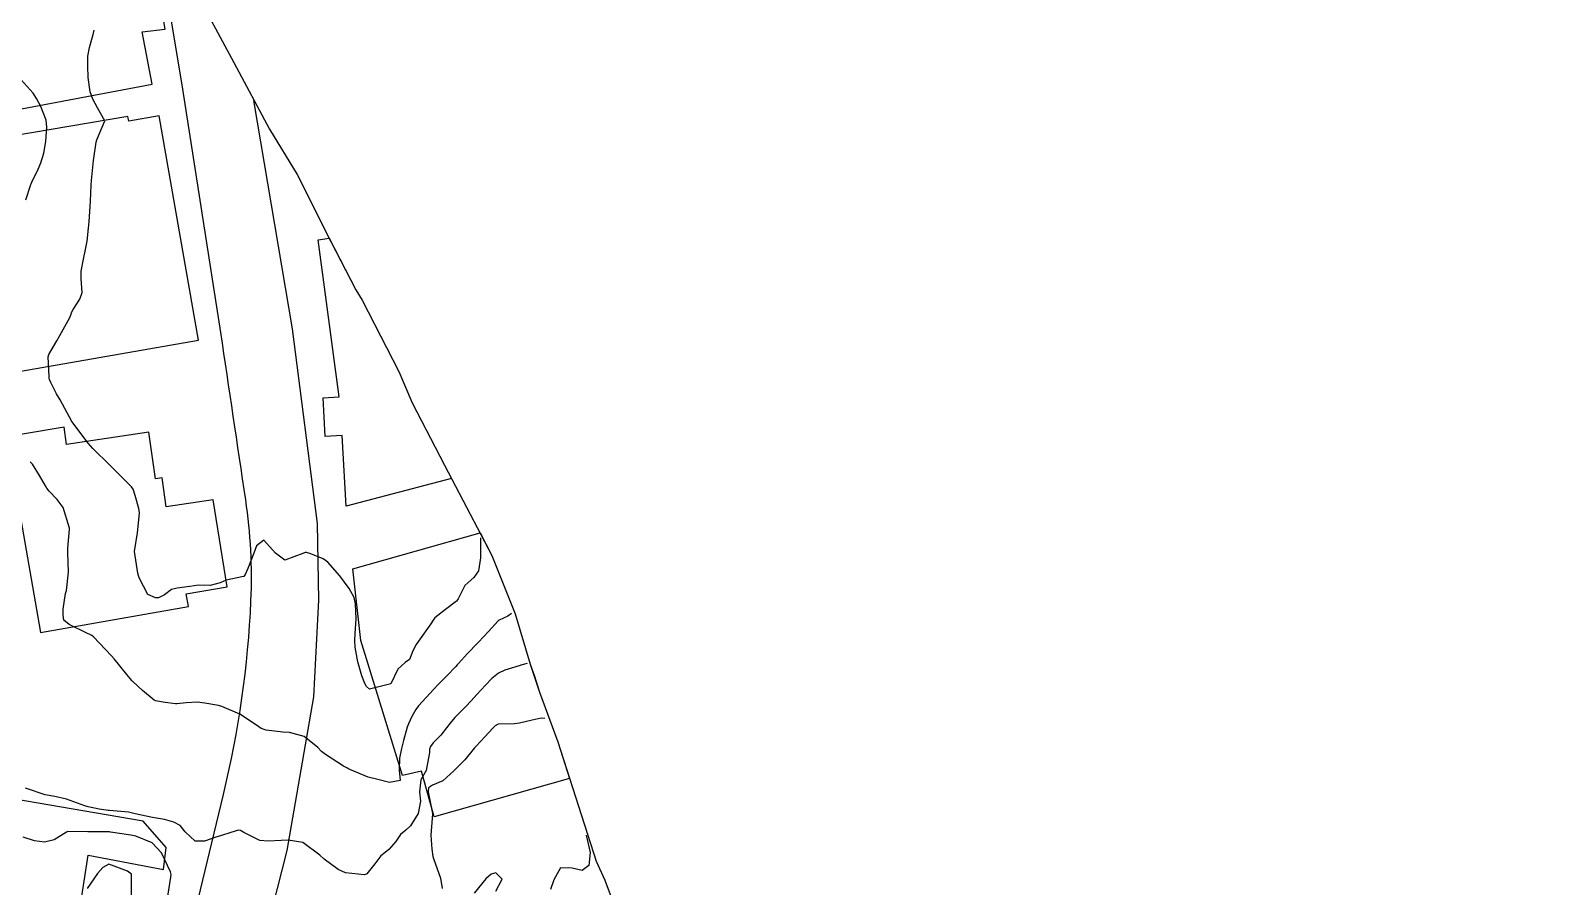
# Model space of a CAD drawing. Header units: metres. Extents: x 318500 to 325275, y 7408834 to 7428799.
# Drawn here: x 323362 to 323504.3, y 7421225 to 7421304.6 of the extents above; entities that cross this region are included whole.
import ezdxf

# ---------------------------------------------------------------- set-up
doc = ezdxf.new("R2010")
doc.units = ezdxf.units.M
doc.header["$MEASUREMENT"] = 0
for name, color, linetype in [('Area', 45, 'Continuous'), ('Curvas de Nivel 1m', 11, 'Continuous'), ('Curvas de Nivel 5m', 15, 'Continuous'), ('Edificações', 30, 'Continuous'), ('Vias Primárias', 230, 'Continuous')]:
    doc.layers.add(name, color=color, linetype=linetype)

msp = doc.modelspace()

# ---------------------------------------------------------------- linework, layer by layer
at = {"layer": 'Area'}
msp.add_lwpolyline([(323378.38, 7421306.3), (323380.9, 7421301.6), (323384.22, 7421295.4), (323386.8, 7421291.18), (323389.93, 7421284.95), (323392.27, 7421280.46), (323392.85, 7421279.49), (323396.25, 7421272.88), (323397.5, 7421269.94), (323400.52, 7421264.16), (323401.52, 7421262.21), (323404.91, 7421255.75), (323407.09, 7421250.34), (323408.46, 7421245.66), (323408.87, 7421244.54), (323409.35, 7421243.06), (323411.04, 7421238.44), (323414.61, 7421227.33), (323415.42, 7421225.57), (323420.38, 7421212.26)], dxfattribs=at)
at = {"layer": 'Curvas de Nivel 1m', "flags": 128}
for points, elevation in [([(323403.85, 7421257.41), (323403.85, 7421255.54), (323403.67, 7421254.32), (323403.22, 7421253.71), (323402.41, 7421252.96), (323401.77, 7421251.73), (323401.72, 7421251.64), (323401.63, 7421251.51), (323400.61, 7421250.75), (323399.6, 7421249.95), (323399.51, 7421249.85), (323399.45, 7421249.76), (323399.24, 7421249.41), (323398.08, 7421247.78), (323397.87, 7421247.49), (323397.57, 7421246.89), (323397.25, 7421246.1), (323396.86, 7421245.8), (323396.16, 7421245.19), (323395.52, 7421243.81), (323393.52, 7421243.34), (323393.24, 7421243.57), (323393.11, 7421243.85), (323392.83, 7421244.56), (323392.44, 7421245.86), (323392.21, 7421247.22), (323392.16, 7421247.86), (323392.21, 7421248.49), (323392.29, 7421249.86), (323392.22, 7421251.26), (323392.12, 7421251.86), (323391.64, 7421252.69), (323390.76, 7421253.88), (323389.67, 7421255.13), (323389.22, 7421255.44), (323388.09, 7421255.91), (323387.68, 7421256.05), (323387.56, 7421256.05), (323387.34, 7421255.93), (323385.67, 7421255.32), (323384.8, 7421255.96), (323383.7, 7421257.19), (323383.01, 7421256.66), (323382.76, 7421255.98), (323382.22, 7421254.55), (323381.97, 7421254), (323381.83, 7421253.82), (323381.66, 7421253.76), (323380.21, 7421253.46), (323379.65, 7421253.22), (323378.7, 7421252.98), (323377.64, 7421252.99), (323376.82, 7421252.88), (323375.64, 7421252.71), (323375.13, 7421252.6), (323374.47, 7421252.1), (323373.91, 7421251.82), (323373.63, 7421251.83), (323372.91, 7421252.12), (323372.1, 7421253.68), (323372, 7421254.13), (323371.68, 7421256.13), (323371.97, 7421257.87), (323372, 7421258.13), (323372.13, 7421259.73), (323372.09, 7421260.13), (323371.75, 7421261.34), (323371.55, 7421261.92), (323371.4, 7421262.14), (323369.78, 7421263.76), (323369.37, 7421264.17), (323367.81, 7421265.71), (323367.37, 7421266.19), (323365.84, 7421268.21), (323364.78, 7421270.23), (323364.44, 7421270.79), (323363.89, 7421271.86), (323363.77, 7421272.12), (323363.75, 7421272.24), (323363.75, 7421272.39), (323363.64, 7421274.24), (323363.71, 7421274.46), (323363.93, 7421274.81), (323364.46, 7421275.72), (323364.74, 7421276.23), (323365.65, 7421277.9), (323365.78, 7421278.21), (323365.83, 7421278.35), (323365.98, 7421278.63), (323366.59, 7421279.61), (323366.81, 7421280.2), (323366.73, 7421281.49), (323366.71, 7421282.2), (323366.93, 7421283.31), (323367.12, 7421284.2), (323367.27, 7421284.99), (323367.41, 7421286.2), (323367.46, 7421286.83), (323367.56, 7421288.2), (323367.59, 7421288.72), (323367.66, 7421290.19), (323367.69, 7421290.64), (323367.85, 7421292.19), (323367.87, 7421292.48), (323368.12, 7421294.19), (323368.19, 7421294.42), (323368.92, 7421296.18), (323368.23, 7421297.4), (323367.79, 7421298.2), (323367.57, 7421298.88), (323367.36, 7421300.2), (323367.33, 7421301.26), (323367.34, 7421302.2), (323367.49, 7421303.01), (323367.84, 7421304.2), (323367.92, 7421304.61)], 794), ([(323361.57, 7421288.82), (323362.05, 7421290.27), (323362.07, 7421290.33), (323362.13, 7421290.48), (323362.73, 7421291.68), (323362.97, 7421292.26), (323363.26, 7421293.17), (323363.43, 7421294.25), (323363.54, 7421295.59), (323363.47, 7421296.25), (323362.97, 7421297.52), (323362.58, 7421298.26), (323362.25, 7421298.75), (323360.86, 7421300.29)], 793), ([(323406.72, 7421250.35), (323406.38, 7421250.13), (323405.6, 7421249.76), (323405.55, 7421249.73), (323405.51, 7421249.68), (323404.59, 7421248.7), (323403.67, 7421247.71), (323403.63, 7421247.66), (323403.58, 7421247.61), (323402.65, 7421246.63), (323401.81, 7421245.73), (323401.68, 7421245.59), (323401.55, 7421245.45), (323400.71, 7421244.57), (323399.92, 7421243.75), (323399.52, 7421243.33), (323398.08, 7421241.78), (323397.83, 7421241.45), (323397.48, 7421240.78), (323397.17, 7421240.1), (323397.04, 7421239.79), (323396.69, 7421238.56), (323396.52, 7421237.8), (323396.31, 7421236.92), (323396.29, 7421235.8), (323396.38, 7421234.83), (323395.4, 7421234.65), (323394.3, 7421234.93), (323393.41, 7421235.16), (323391.69, 7421235.87), (323391.51, 7421235.96), (323391.42, 7421236.01), (323391.12, 7421236.17), (323389.43, 7421237.25), (323389.08, 7421237.54), (323388.73, 7421237.9), (323387.45, 7421238.92), (323386.09, 7421239.31), (323385.46, 7421239.34), (323383.91, 7421239.52), (323383.47, 7421239.68), (323383.02, 7421239.98), (323381.48, 7421240.99), (323379.79, 7421241.73), (323379.5, 7421241.81), (323378.23, 7421242.04), (323377.5, 7421242.12), (323376.48, 7421242.07), (323375.61, 7421241.97), (323375.5, 7421241.96), (323374.54, 7421242.09), (323373.63, 7421242.24), (323373.5, 7421242.3), (323372.43, 7421243.2), (323371.52, 7421244.03), (323371.47, 7421244.08), (323371.43, 7421244.13), (323370.98, 7421244.69), (323369.79, 7421246.16), (323369.55, 7421246.42), (323367.86, 7421248.19), (323367.7, 7421248.31), (323367.58, 7421248.37), (323367.24, 7421248.54), (323365.59, 7421249.33), (323365.12, 7421249.74), (323365.03, 7421250.22), (323365.06, 7421250.77), (323365.27, 7421252.22), (323365.34, 7421252.51), (323365.54, 7421254.21), (323365.49, 7421256.02), (323365.47, 7421256.21), (323365.47, 7421256.43), (323365.63, 7421258.21), (323365.62, 7421258.3), (323365.04, 7421260.22), (323364.5, 7421260.98), (323363.75, 7421261.73), (323363.54, 7421262.03), (323363.41, 7421262.25), (323362.83, 7421263.2), (323362.18, 7421264.26), (323361.99, 7421264.47)], 793), ([(323408.19, 7421245.73), (323407.6, 7421245.55), (323407.55, 7421245.54), (323406.12, 7421245.09), (323405.54, 7421244.83), (323404.91, 7421244.31), (323404.33, 7421243.7), (323403.51, 7421242.83), (323402.97, 7421242.25), (323402.48, 7421241.72), (323402, 7421241.22), (323401.48, 7421240.68), (323401.03, 7421240.18), (323400.69, 7421239.74), (323400.15, 7421239.06), (323399.45, 7421238.35), (323399.2, 7421238.01), (323399.11, 7421237.76), (323399.1, 7421237.43), (323398.8, 7421235.77), (323398.3, 7421234.89), (323398.18, 7421233.78), (323398.26, 7421232.9), (323398.05, 7421231.78), (323397.35, 7421230.61), (323396.91, 7421230.22), (323396.41, 7421229.8), (323395.97, 7421229.17), (323395.32, 7421228.42), (323394.98, 7421228.15), (323394.57, 7421227.82), (323394.03, 7421227.1), (323393.28, 7421226.16), (323393.06, 7421226.06), (323391.29, 7421226.26), (323390.61, 7421226.56), (323389.3, 7421227.53), (323388.9, 7421227.9), (323387.33, 7421229.07), (323385.98, 7421229.29), (323385.33, 7421229.26), (323384.11, 7421229.18), (323383.33, 7421229.25), (323381.83, 7421229.99), (323381.52, 7421230.18), (323381.34, 7421230.21), (323380.64, 7421230.01), (323379.67, 7421229.69), (323379.33, 7421229.61), (323378.18, 7421229.19), (323377.33, 7421229.18), (323376.4, 7421230.06), (323375.91, 7421230.64), (323375.35, 7421230.95), (323374.47, 7421231.21), (323373.35, 7421231.4), (323371.74, 7421231.74), (323371.36, 7421231.84), (323371.11, 7421231.88), (323369.36, 7421232.04), (323369.25, 7421232.05), (323368.39, 7421232.17), (323367.36, 7421232.39), (323367.07, 7421232.49), (323365.37, 7421233.1), (323364.26, 7421233.34), (323363.38, 7421233.5), (323361.54, 7421234.12)], 792), ([(323409.83, 7421240.59), (323409.48, 7421240.63), (323408.66, 7421240.46), (323407.48, 7421240.16), (323407.01, 7421240.12), (323405.48, 7421240.08), (323405.22, 7421239.93), (323404.99, 7421239.69), (323404.26, 7421238.9), (323403.44, 7421238.04), (323403.29, 7421237.86), (323403.18, 7421237.71), (323402.38, 7421236.77), (323401.42, 7421235.79), (323401.37, 7421235.73), (323400.36, 7421234.79), (323399.4, 7421234.41), (323399.02, 7421234.14), (323398.98, 7421233.77), (323399.36, 7421231.92), (323399.39, 7421231.76), (323399.36, 7421231.32), (323399.24, 7421229.76), (323399.32, 7421228.46), (323399.42, 7421227.76), (323399.49, 7421227.58), (323400.13, 7421225.75), (323400.3, 7421224.78)], 791), ([(323374.79, 7421224.09), (323375.05, 7421225.86), (323375.09, 7421226.08), (323375.03, 7421226.34), (323374.18, 7421228.1), (323373.32, 7421229.04), (323371.79, 7421229.67), (323371.33, 7421229.74), (323369.46, 7421230.04), (323369.34, 7421230.05), (323367.46, 7421230.07), (323367.34, 7421230.07), (323365.47, 7421230.08), (323365.34, 7421230.04), (323364.22, 7421229.33), (323363.32, 7421229.1), (323362.37, 7421229.21), (323361.33, 7421229.58)], 791)]:
    msp.add_lwpolyline(points, dxfattribs=dict(at, elevation=elevation))
at = {"layer": 'Curvas de Nivel 5m', "elevation": 790, "flags": 128}
for points in [[(323413.67, 7421229.76), (323414.04, 7421228.13), (323413.93, 7421226.94), (323413.3, 7421226.47), (323412.39, 7421226.68), (323411.3, 7421226.7), (323410.66, 7421225.61), (323410.35, 7421224.69)], [(323371.41, 7421224.13), (323371.41, 7421226), (323371.39, 7421226.13), (323371.28, 7421226.23), (323371.02, 7421226.4), (323369.29, 7421227.07), (323368.73, 7421226.73), (323368.24, 7421226.18), (323367.27, 7421224.8)], [(323405.27, 7421224.54), (323405.88, 7421225.67), (323405.29, 7421226.24), (323404.83, 7421226.14), (323404.35, 7421225.69), (323403.27, 7421224.35)]]:
    msp.add_lwpolyline(points, dxfattribs=at)
at = {"layer": 'Edificações'}
for points in [[(323350.93, 7421332.29), (323337.47, 7421329.72), (323339.71, 7421317.98), (323347.38, 7421319.44), (323347.76, 7421317.48), (323349.97, 7421317.9), (323351.06, 7421312.21), (323365.81, 7421315.03), (323366.67, 7421310.5), (323355.38, 7421308.34), (323356.25, 7421303.79), (323359.8, 7421304.47), (323361.17, 7421297.28), (323373.31, 7421299.6), (323372.38, 7421304.45), (323374.53, 7421304.71), (323372.46, 7421316.6), (323371.77, 7421318.23), (323369.01, 7421323.23), (323357.07, 7421321.34), (323355.37, 7421331.43), (323351.19, 7421330.73)], [(323356.77, 7421294.16), (323356.39, 7421296.41), (323343.28, 7421294.16), (323346.52, 7421270.35), (323377.62, 7421275.79), (323373.97, 7421296.65), (323371.15, 7421296.16), (323371.07, 7421296.58)], [(323401.16, 7421262.93), (323391.37, 7421260.36), (323390.98, 7421266.92), (323389.42, 7421266.83), (323389.21, 7421270.42), (323390.7, 7421270.5), (323388.75, 7421285.1), (323389.77, 7421285.27), (323392.27, 7421280.46), (323392.85, 7421279.49), (323396.25, 7421272.88), (323397.5, 7421269.94), (323400.52, 7421264.16)], [(323365.14, 7421267.69), (323353.87, 7421265.79), (323354.43, 7421262.46), (323351.69, 7421262), (323352.17, 7421259.14), (323348.3, 7421258.48), (323350.51, 7421246.44), (323355.35, 7421247.34), (323354.04, 7421254.71), (323358.03, 7421255.58), (323357.32, 7421259.95), (323360.87, 7421260.52), (323362.94, 7421248.6), (323376.69, 7421251.02), (323376.48, 7421252.2), (323380.3, 7421252.86), (323378.99, 7421260.93), (323374.63, 7421260.28), (323374.26, 7421262.99), (323373.64, 7421262.89), (323373.01, 7421267.22), (323365.34, 7421266.07)], [(323412.14, 7421235.01), (323399.55, 7421231.46), (323398.37, 7421235.71), (323396.6, 7421235.29), (323392.71, 7421247.85), (323391.97, 7421254.53), (323403.81, 7421257.86), (323404.91, 7421255.75), (323407.09, 7421250.34), (323408.46, 7421245.66), (323409.35, 7421243.06), (323411.04, 7421238.44)], [(323372.48, 7421231.04), (323351.66, 7421234.63), (323350.68, 7421229.24), (323345.38, 7421230.32), (323342.78, 7421218.38), (323347.18, 7421214.51), (323342.87, 7421210.3), (323338.82, 7421205.98), (323353.37, 7421187.14), (323357.23, 7421189.02), (323352.57, 7421194.03), (323360.64, 7421203.1), (323358.84, 7421204.73), (323361.54, 7421208.5), (323355.52, 7421213.43), (323352.65, 7421210.12), (323348.43, 7421213.8), (323348.79, 7421226.28), (323358.39, 7421224.49), (323358.21, 7421223.5), (323366.47, 7421222.07), (323367.36, 7421227.9), (323374.36, 7421226.55), (323374.63, 7421228.61)]]:
    msp.add_lwpolyline(points, close=True, dxfattribs=at)
at = {"layer": 'Vias Primárias'}
for points in [[(323715.64, 7420145.55, 0), (323709.04, 7420132.94)], [(323831.09, 7420001.79, 0), (323833.84, 7420008.44, 0.220888)], [(323205.07, 7420933.77, 0), (323207.3, 7420931.93, 0.020742), (323210.31, 7420929.65), (323213.33, 7420928.87), (323214.56, 7420929.48), (323216.06, 7420926.78), (323213.87, 7420925.31), (323213.87, 7420924.56), (323218.07, 7420917.64), (323222.11, 7420910.97), (323227.38, 7420903.13), (323230.22, 7420898.98, 0.38291), (323236.45, 7420897.46), (323249.5, 7420903.93), (323257.59, 7420907.84)], [(323342.25, 7421182.14), (323354.85, 7421187.1), (323358.61, 7421188.94, 0.081881), (323366.97, 7421194.87, 0.114666), (323368.83, 7421197.82), (323373.85, 7421210.74), (323377.15, 7421221.97), (323379.95, 7421233.54, 0.048235), (323382.51, 7421251.54, 0.048262), (323382.02, 7421260.93, -0.000438), (323379.71, 7421276.49), (323376.18, 7421299.13), (323373.59, 7421314.64)], [(323418.49, 7421217.33), (323407.28, 7421211.62), (323397.09, 7421206.49), (323386.56, 7421199.89), (323381.79, 7421197.32), (323380.07, 7421196.7), (323378.48, 7421196.34), (323376.4, 7421195.97, -0.220055), (323375.74, 7421196.14, -0.354583), (323375.64, 7421196.62), (323379.84, 7421207.15), (323383.16, 7421217.61), (323385.88, 7421228.33), (323388.34, 7421242.62), (323388.83, 7421251.61), (323388.71, 7421258.74), (323386.37, 7421276.84), (323382.79, 7421298.08)]]:
    msp.add_lwpolyline(points, format="xyb", dxfattribs=at)

doc.saveas('drawing.dxf')
